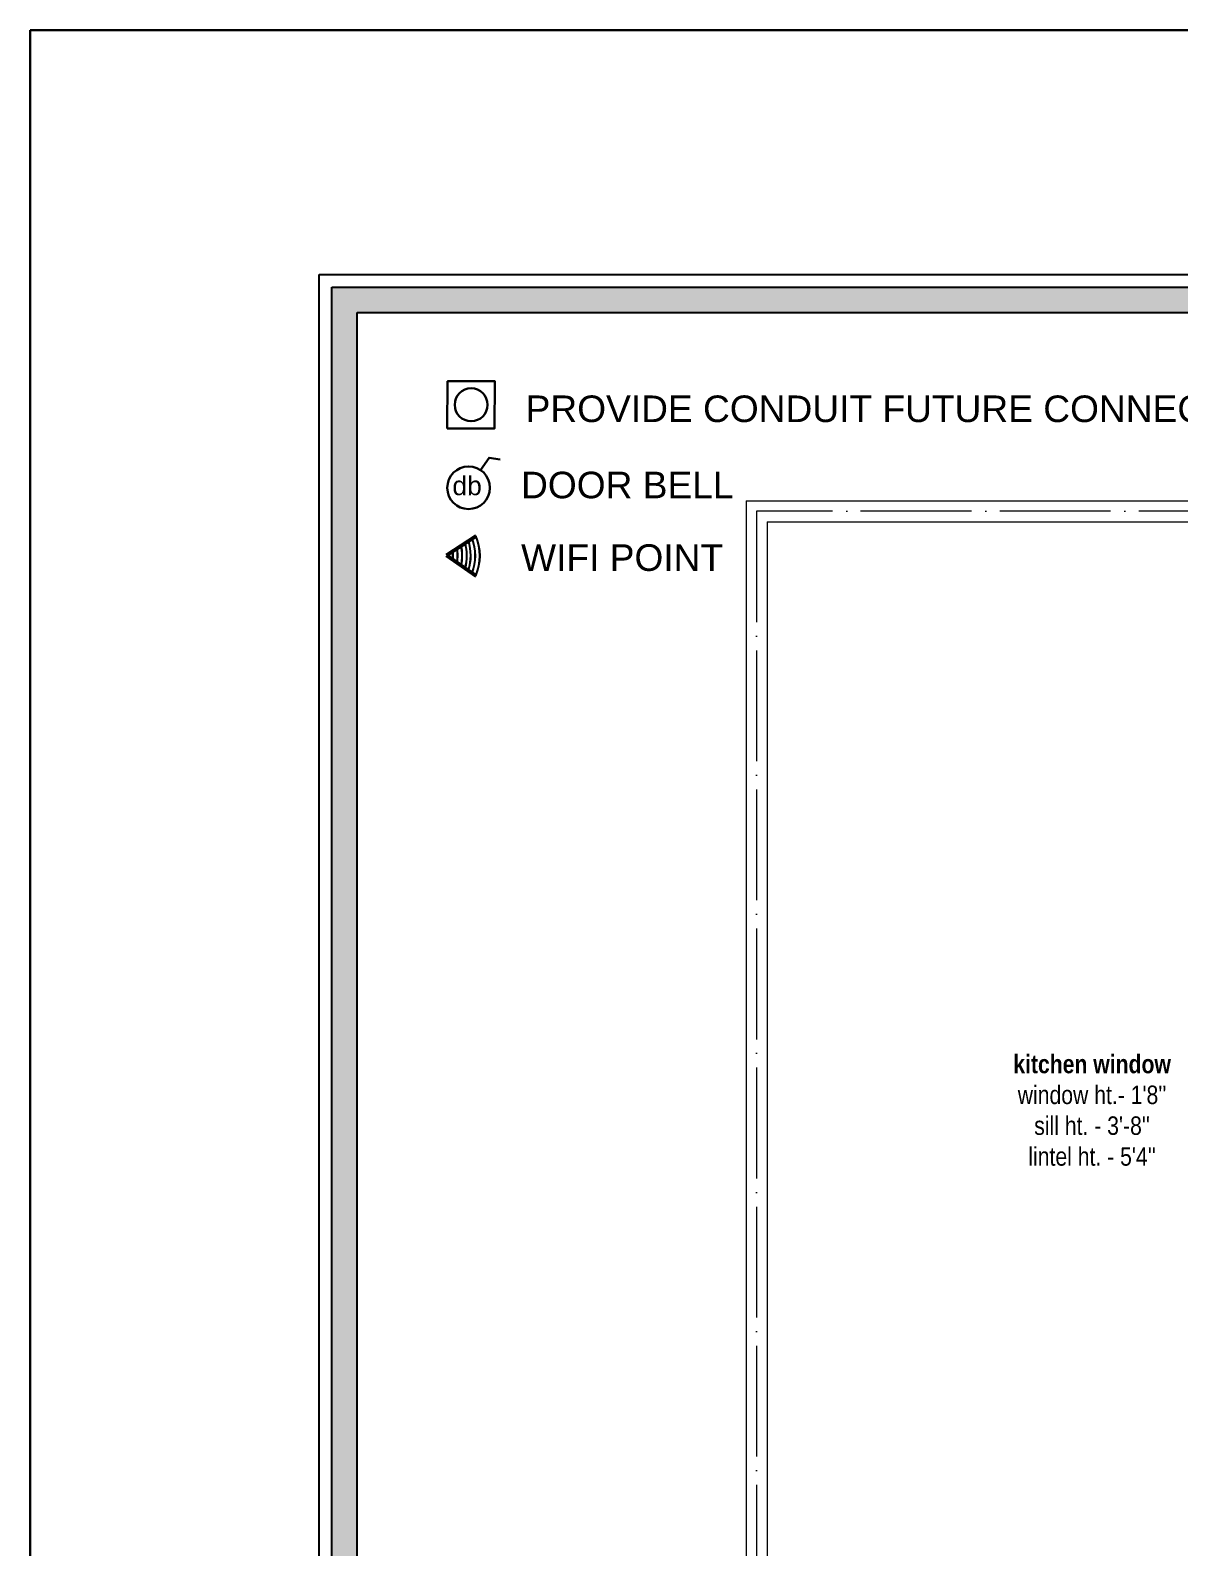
# Model space of a CAD drawing. Header units: millimetres. Extents: x 56222 to 3066687, y -650199 to -121287.
# Drawn here: x 147249.7 to 147498.2, y -178236 to -177907.8 of the extents above; entities that cross this region are included whole.
import ezdxf

# ---------------------------------------------------------------- set-up
doc = ezdxf.new("R2010")
doc.units = ezdxf.units.MM
doc.header["$MEASUREMENT"] = 0
doc.linetypes.add('ACAD_ISO04W100', pattern=[30, 24, -3, 0, -3])
for name, color, linetype, lineweight in [('$TD_AUDIT_GENERATED_(A0BDF17)', 32, 'Continuous', 30), ('Electrical', 84, 'Continuous', 30), ('FIRST FLOOR ( TEXT )', 7, 'Continuous', 9), ('FURNITURE', 32, 'Continuous', 9), ('GROUND FLOOR', 7, 'Continuous', 9), ('NAME PLATE', 7, 'Continuous', 25), ('XX~SLAB ( BEAM )~ ( DIM )', 7, 'Continuous', 9)]:
    doc.layers.add(name, color=color, linetype=linetype, lineweight=lineweight)
doc.layers.add('Labels and Texts', color=8, linetype='Continuous')
doc.styles.add('KATHA', font='swissc.ttf')
doc.styles.get("Standard").update_dxf_attribs({"font": 'arial.ttf', "height": 6})

# ---------------------------------------------------------------- blocks, each defined once
blk = doc.blocks.new('LAYOUT FILE')
at = {"layer": 'NAME PLATE', "true_color": 0xd39e00}
h = blk.add_hatch(color=42, dxfattribs=at)
h.paths.add_polyline_path([(3346889.83, -513806.18), (3346889.83, -514260.7), (3347535.56, -514260.7), (3347535.56, -513806.18)])
h.paths.add_polyline_path([(3346894.36, -513810.71), (3347531.03, -513810.71), (3347531.03, -514256.17), (3346894.36, -514256.17)], flags=16)
at = {"layer": 'NAME PLATE', "color": 42, "true_color": 0xd39e00}
for points in [[(3346887.56, -513803.91), (3347537.83, -513803.91), (3347537.83, -514262.96), (3346887.56, -514262.96)], [(3346889.83, -513806.18), (3347535.56, -513806.18), (3347535.56, -514260.7), (3346889.83, -514260.7)], [(3346894.36, -513810.71), (3347531.03, -513810.71), (3347531.03, -514256.17), (3346894.36, -514256.17)]]:
    blk.add_lwpolyline(points, close=True, dxfattribs=at)
blk = doc.blocks.new('WIFI')
at = {"layer": '$TD_AUDIT_GENERATED_(A0BDF17)', "lineweight": 13, "true_color": 0xc7c8ca}
h = blk.add_hatch(color=9, dxfattribs=at)
h.dxf.hatch_style = 1
h.paths.add_polyline_path([(3320075.15, -510037.5), (3320075.24, -510037.64, -0.206837), (3320083.72, -510037.64), (3320083.82, -510037.5, 0.208331)])
h.paths.add_polyline_path([(3320075.66, -510038.29), (3320075.76, -510038.44, -0.179121), (3320083.18, -510038.42), (3320083.28, -510038.28, 0.181041)])
h.paths.add_polyline_path([(3320076.19, -510039.11), (3320076.29, -510039.25, -0.151306), (3320082.61, -510039.23), (3320082.71, -510039.09, 0.153663)])
h.paths.add_polyline_path([(3320076.65, -510039.81), (3320076.74, -510039.95, -0.127939), (3320082.13, -510039.93), (3320082.23, -510039.78, 0.130675)])
h.paths.add_polyline_path([(3320077.21, -510040.67), (3320077.31, -510040.82, -0.099586), (3320081.53, -510040.79), (3320081.63, -510040.64, 0.102799)])
h.paths.add_polyline_path([(3320077.79, -510041.56), (3320077.89, -510041.71, -0.070714), (3320080.9, -510041.69), (3320081.01, -510041.54, 0.074439)])
h.paths.add_polyline_path([(3320080.36, -510042.46, 0.045415), (3320078.39, -510042.48), (3320078.5, -510042.64, -0.041129), (3320080.25, -510042.62)])
at = {"layer": '$TD_AUDIT_GENERATED_(A0BDF17)', "color": 5, "lineweight": 53}
for q in [(3320075.15, -510037.5), (3320083.82, -510037.5)]:
    blk.add_line((3320079.34, -510043.93), q, dxfattribs=at)
at = {"layer": '$TD_AUDIT_GENERATED_(A0BDF17)', "lineweight": 13}
for centre, radius, start, end in [((3320079.48, -510047.46), 10.86, 66.4636, 113.5364), ((3320079.48, -510048.46), 10.86, 69.5551, 110.602), ((3320079.48, -510048.46), 10.69, 69.7839, 110.4045), ((3320079.48, -510049.45), 10.86, 72.6901, 107.6338), ((3320079.48, -510049.45), 10.69, 72.9716, 107.3874), ((3320079.48, -510050.29), 10.86, 75.3462, 105.1259), ((3320079.48, -510051.29), 10.86, 78.5929, 102.0702), ((3320079.48, -510051.29), 10.69, 78.9794, 101.7278), ((3320079.48, -510052.28), 10.86, 81.9217, 98.9505), ((3320079.48, -510052.28), 10.69, 82.3715, 98.5509), ((3320079.48, -510053.28), 10.86, 85.3513, 95.7524), ((3320079.48, -510053.28), 10.69, 85.8705, 95.2913)]:
    blk.add_arc(centre, radius, start, end, dxfattribs=at)
at = {"layer": '$TD_AUDIT_GENERATED_(A0BDF17)', "color": 252, "lineweight": 13, "true_color": 0x939598}
blk.add_arc((3320079.48, -510047.46), 10.69, 66.6419, 113.3863, dxfattribs=at)
at = {"layer": 'Labels and Texts', "lineweight": 13}
blk.add_arc((3320079.48, -510050.29), 10.69, 75.6739, 104.837, dxfattribs=at)

msp = doc.modelspace()

# ---------------------------------------------------------------- linework, layer by layer
at = {"layer": 'FURNITURE', "color": 1, "lineweight": 30, "ltscale": 4}
msp.add_lwpolyline([(147347.146, -178002.944), (147348.997, -178000.275), (147351.38, -178000.652)], dxfattribs=at)
msp.add_circle((147344.559, -178006.768), 4.617, dxfattribs=at)
at = {"layer": 'GROUND FLOOR'}
for p, q in [((147404.641, -178009.614), (147904.891, -178009.614)), ((147404.641, -178009.614), (147404.641, -178476.614)), ((147409.141, -178014.114), (147904.891, -178014.114)), ((147409.141, -178014.114), (147409.141, -178472.114))]:
    msp.add_line(p, q, dxfattribs=at)
at = {"layer": 'GROUND FLOOR', "color": 1, "linetype": 'ACAD_ISO04W100'}
msp.add_lwpolyline([(147904.891, -178011.864), (147406.891, -178011.864), (147406.891, -178474.364), (147904.891, -178474.364)], dxfattribs=at)
at = {"layer": 'XX~SLAB ( BEAM )~ ( DIM )', "color": 3, "lineweight": 30}
msp.add_lwpolyline([(150032.597, -177907.771), (147249.712, -177907.771), (147249.712, -178560.829), (150032.597, -178560.829)], close=True, dxfattribs=at)
at = {"layer": 'XX~SLAB ( BEAM )~ ( DIM )', "color": 6, "lineweight": 30}
msp.add_lwpolyline([(147339.947, -177993.924), (147350.187, -177993.924), (147350.24, -177983.711), (147340, -177983.711)], close=True, dxfattribs=at)
msp.add_circle((147345.107, -177988.817), 3.564, dxfattribs=at)

# ---------------------------------------------------------------- block references
at = {"color": 1, "lineweight": 35, "rotation": 270}
msp.add_blockref('WIFI', (657383.698, 3142057.99), dxfattribs=at)
at = {"layer": 'NAME PLATE', "lineweight": 0, "xscale": 1.209046105522275, "yscale": 1.209046105522275, "zscale": 1.209046105522275}
msp.add_blockref('LAYOUT FILE', (-3899229.164, 443251.986, 0.126), dxfattribs=at)

# ---------------------------------------------------------------- texts
at = {"layer": 'Electrical', "color": 5, "transparency": 33554687}
for s, p in [('PROVIDE CONDUIT FUTURE CONNECTION. ', (147356.899, -177992.555, -0.131)), ('DOOR BELL', (147355.909, -178009.049, -0.131)), ('WIFI POINT', (147355.909, -178024.764, -0.131))]:
    msp.add_text(s, height=5.7509, dxfattribs=at).set_placement(p)
at = {"layer": 'Electrical', "color": 1, "insert": (147347.423, -178004.279), "char_height": 4.1017, "attachment_point": 3}
msp.add_mtext_dynamic_manual_height_columns('db', width=4.1017, gutter_width=1.367, heights=[5.24], dxfattribs=at)
at = {"layer": 'FIRST FLOOR ( TEXT )', "insert": (147479.483, -178141.522), "char_height": 4, "attachment_point": 5, "style": 'KATHA'}
msp.add_mtext("{\\fSwis721 Cn BT|b1|i0|c0|p34;kitchen window }\\Pwindow ht.- 1'8''\\Psill ht. - 3'-8'' \\Plintel ht. - 5'4''", dxfattribs=at)

doc.saveas('drawing.dxf')
